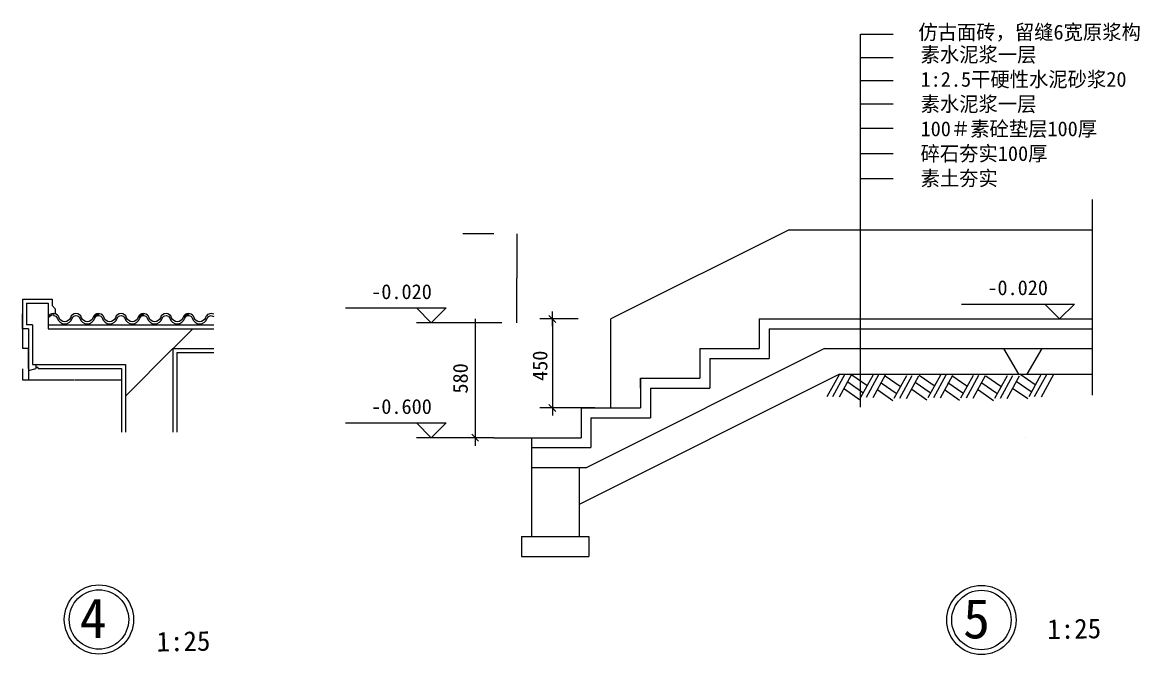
# Model space of a CAD drawing. Header units: metres. Extents: x -2092 to 57740, y -16481 to 10701.
# Drawn here: x 52099 to 57740, y 1922 to 5116 of the extents above; entities that cross this region are included whole.
import ezdxf

# ---------------------------------------------------------------- set-up
doc = ezdxf.new("R2010")
doc.units = ezdxf.units.M
for name, color, linetype in [('2', 2, 'Continuous'), ('D', 4, 'Continuous'), ('DIM2', 3, 'Continuous'), ('E-WALL', 7, 'Continuous'), ('E-X', 2, 'Continuous'), ('HZ', 3, 'Continuous'), ('PUB_HATCH', 5, 'Continuous'), ('标注', 4, 'Continuous')]:
    doc.layers.add(name, color=color, linetype=linetype)
doc.dimstyles.get("Standard").update_dxf_attribs({"dimtxt": 2.5, "dimasz": 2.5, "dimexe": 1.25, "dimexo": 0.625, "dimtad": 1, "dimcen": 2.5, "dimazin": 3, "dimtfac": 1, "dimtmove": 0, "dimatfit": 3})

# ---------------------------------------------------------------- blocks, each defined once
blk = doc.blocks.new('_DIMX')
blk.add_line((-150, 0), (150, 0))
blk.add_lwpolyline([(-70, -70), (70, 70)])
blk = doc.blocks.new('*D127')
for p, q in [((52129.26, 3358.17), (52129.26, 3310.12)), ((52599.26, 3368.17), (52599.26, 3310.12)), ((52129.51, 3310.12), (52362.76, 3310.12)), ((52365.76, 3310.12), (52599.01, 3310.12))]:
    blk.add_line(p, q)
at = {"layer": 'Defpoints'}
for p in [(52129.26, 3358.17), (52599.26, 3368.17), (52129.26, 3310.12)]:
    blk.add_point(p, dxfattribs=at)
at = {"layer": 'DIM2', "insert": (52364.26, 3310.12), "char_height": 1, "attachment_point": 5}
blk.add_mtext('470', dxfattribs=at)
blk = doc.blocks.new('*D128')
for p, q in [((52099.26, 3568.17), (52099.26, 3468.17)), ((52113.26, 3468.17), (52099.01, 3468.17)), ((52129.51, 3468.17), (52115.26, 3468.17)), ((52129.26, 3368.17), (52129.26, 3468.17))]:
    blk.add_line(p, q)
at = {"layer": 'Defpoints'}
for p in [(52099.26, 3568.17), (52129.26, 3468.17), (52129.26, 3368.17)]:
    blk.add_point(p, dxfattribs=at)
at = {"layer": 'DIM2', "insert": (52114.26, 3468.17), "char_height": 1, "attachment_point": 5}
blk.add_mtext('30', dxfattribs=at)
blk = doc.blocks.new('*D129')
for p, q in [((52099.26, 3718.17), (52099.26, 3643.17)), ((52099.01, 3643.17), (52098.76, 3643.17)), ((52099.26, 3568.17), (52099.26, 3643.17)), ((52099.26, 3643.17), (52099.26, 3643.17)), ((52099.51, 3643.17), (52099.76, 3643.17))]:
    blk.add_line(p, q)
at = {"layer": 'Defpoints'}
for p in [(52099.26, 3718.17), (52099.26, 3643.17), (52099.26, 3568.17)]:
    blk.add_point(p, dxfattribs=at)
at = {"layer": 'DIM2', "insert": (52099.26, 3644.295), "char_height": 1, "attachment_point": 5}
blk.add_mtext('0', dxfattribs=at)
blk = doc.blocks.new('*D196')
for p, q in [((52099.26, 3365.5), (52099.26, 3310.12)), ((52129.26, 3358.17), (52129.26, 3310.12)), ((52099.51, 3310.12), (52113.26, 3310.12)), ((52115.26, 3310.12), (52129.01, 3310.12))]:
    blk.add_line(p, q)
at = {"layer": 'Defpoints'}
for p in [(52099.26, 3365.5), (52129.26, 3358.17), (52099.26, 3310.12)]:
    blk.add_point(p, dxfattribs=at)
at = {"layer": 'DIM2', "insert": (52114.26, 3310.12), "char_height": 1, "attachment_point": 5}
blk.add_mtext('30', dxfattribs=at)
blk = doc.blocks.new('*D271')
for p, q in [((54594.76, 4048.27), (54594.76, 3823.27)), ((54594.51, 3823.27), (54594.26, 3823.27)), ((54594.76, 3598.27), (54594.76, 3823.27)), ((54594.76, 3823.27), (54594.76, 3823.27)), ((54595.01, 3823.27), (54595.26, 3823.27))]:
    blk.add_line(p, q)
at = {"layer": 'Defpoints'}
for p in [(54594.76, 4048.27), (54594.76, 3823.27), (54594.76, 3598.27)]:
    blk.add_point(p, dxfattribs=at)
at = {"layer": 'DIM2', "insert": (54594.76, 3824.395), "char_height": 1, "attachment_point": 5}
blk.add_mtext('0', dxfattribs=at)

msp = doc.modelspace()

# ---------------------------------------------------------------- hatches: boundary and pattern name
at = {"layer": 'DIM2'}
h = msp.add_hatch(dxfattribs=at)
h.set_pattern_fill('TRIANG', scale=200)
h.paths.add_polyline_path([(56331.1, 3338.27), (57500.33, 3338.27), (57500.33, 3468.27), (56331.1, 3468.27)])
h.paths.add_polyline_path([(56148.64, 3468.27), (54948.64, 2868.27), (54909.76, 2868.27), (54909.76, 2681.12), (56224.05, 3338.27), (56331.1, 3338.27), (56331.1, 3468.27)])
h = msp.add_hatch(dxfattribs=at)
h.set_pattern_fill('ANSI31', scale=500)
h.paths.add_polyline_path([(54909.76, 2868.27), (54669.76, 2868.27), (54669.76, 2518.27), (54909.76, 2518.27)])
h = msp.add_hatch(dxfattribs=at)
h.set_pattern_fill('AR-CONC', scale=10)
h.paths.add_polyline_path([(54959.76, 2418.27), (54959.76, 2518.27), (54619.76, 2518.27), (54619.76, 2418.27)])
at = {"layer": 'PUB_HATCH'}
h = msp.add_hatch(dxfattribs=at)
h.set_pattern_fill('AR-CONC', scale=30)
h.paths.add_polyline_path([(53064.8, 3568.17), (52229.26, 3568.17), (52229.26, 3698.17), (52119.26, 3698.17), (52119.26, 3588.17), (52149.26, 3588.17), (52149.26, 3388.17), (52619.26, 3388.17), (52619.26, 3046.9), (52859.26, 3046.9), (52859.26, 3468.17), (53064.8, 3468.17)])
h = msp.add_hatch(dxfattribs=at)
h.set_pattern_fill('ANSI31', scale=1000)
h.paths.add_polyline_path([(53064.8, 3568.17), (52229.26, 3568.17), (52229.26, 3698.17), (52119.26, 3698.17), (52119.26, 3588.17), (52149.26, 3588.17), (52149.26, 3388.17), (52619.26, 3388.17), (52619.26, 3046.9), (52859.26, 3046.9), (52859.26, 3468.17), (53064.8, 3468.17)])

# ---------------------------------------------------------------- linework, layer by layer
for p, q in [((54479.76, 4048.27), (54322.73, 4048.27)), ((54519.76, 3598.27), (54322.73, 3598.27)), ((54479.76, 3598.27), (54322.73, 3598.27))]:
    msp.add_line(p, q)
for centre in [(52485.58, 2099.78), (56941.11, 2097.24)]:
    msp.add_circle(centre, 150)
at = {"layer": '2'}
for points in [[(52460.56, 3625.27), (52460.56, 3634.55, 0.1), (52454.88, 3624.4, -0.73), (52398.06, 3624.4, 0.73), (52341.24, 3624.4, -0.73), (52284.42, 3624.4, 0.59), (52233.29, 3634.55), (52233.29, 3625.27, -0.3), (52256.01, 3640.03), (52256.01, 3635.03, -0.32), (52274.91, 3621.31, 0.73), (52350.75, 3621.31, -0.73), (52388.55, 3621.31, 0.73), (52464.38, 3621.31, -0.32), (52483.29, 3635.03), (52483.29, 3640.03, 0.3)], [(52687.83, 3625.27), (52687.83, 3634.55, 0.1), (52682.15, 3624.4, -0.73), (52625.33, 3624.4, 0.73), (52568.51, 3624.4, -0.73), (52511.69, 3624.4, 0.59), (52460.56, 3634.55), (52460.56, 3625.27, -0.3), (52483.29, 3640.03), (52483.29, 3635.03, -0.32), (52502.19, 3621.31, 0.73), (52578.02, 3621.31, -0.73), (52615.82, 3621.31, 0.73), (52691.66, 3621.31, -0.32), (52710.56, 3635.03), (52710.56, 3640.03, 0.3)], [(52915.1, 3625.27), (52915.1, 3634.55, 0.1), (52909.42, 3624.4, -0.73), (52852.6, 3624.4, 0.73), (52795.79, 3624.4, -0.73), (52738.97, 3624.4, 0.59), (52687.83, 3634.55), (52687.83, 3625.27, -0.3), (52710.56, 3640.03), (52710.56, 3635.03, -0.32), (52729.46, 3621.31, 0.73), (52805.29, 3621.31, -0.73), (52843.1, 3621.31, 0.73), (52918.93, 3621.31, -0.32), (52937.83, 3635.03), (52937.83, 3640.03, 0.3)]]:
    msp.add_lwpolyline(points, format="xyb", close=True, dxfattribs=at)
msp.add_lwpolyline([(53064.8, 3641.89, 0.46), (53023.06, 3624.4, -0.73), (52966.24, 3624.4, 0.59), (52915.1, 3634.55), (52915.1, 3625.27, -0.3), (52937.83, 3640.03), (52937.83, 3635.03, -0.32), (52956.73, 3621.31, 0.73), (53032.57, 3621.31, -0.54), (53064.8, 3629.89, -0.54)], format="xyb", dxfattribs=at)
at = {"layer": 'D'}
for centre in [(52485.58, 2099.78), (56941.11, 2097.24)]:
    msp.add_circle(centre, 175, dxfattribs=at)
at = {"layer": 'DIM2'}
for p, q in [((56331.1, 3172.11), (56331.1, 5056.53)), ((56331.1, 5056.53), (56496.17, 5056.53)), ((56331.1, 4938.29), (56496.17, 4938.29)), ((56331.1, 4821.99), (56496.17, 4821.99)), ((56331.1, 4704.5), (56496.17, 4704.5)), ((56331.1, 4581.2), (56496.17, 4581.2)), ((56331.1, 4454.02), (56496.17, 4454.02)), ((56331.1, 4326.84), (56496.17, 4326.84)), ((57500.33, 4220.64), (57500.33, 3232.38)), ((55969.76, 4068.27), (55069.76, 3618.27)), ((55969.76, 4068.27), (57500.33, 4068.27)), ((54385.23, 3619.19), (54385.23, 2976.36)), ((54905.8, 3618.27), (54712.31, 3618.27)), ((54774.81, 3618.02), (54774.81, 3168.52)), ((55069.76, 3168.27), (55069.76, 3618.27)), ((55819.76, 3618.27), (55819.76, 3468.27)), ((55819.76, 3618.27), (57500.33, 3618.27)), ((55869.76, 3568.27), (57500.33, 3568.27)), ((55869.76, 3568.27), (55869.76, 3418.27)), ((56148.64, 3468.27), (54948.64, 2868.27)), ((55519.76, 3468.27), (55819.76, 3468.27)), ((55519.76, 3468.27), (55519.76, 3318.27)), ((56148.64, 3468.27), (57500.33, 3468.27)), ((55569.76, 3418.27), (55869.76, 3418.27)), ((55569.76, 3418.27), (55569.76, 3268.27)), ((56224.05, 3338.27), (54909.76, 2681.12)), ((56224.05, 3338.27), (56161.21, 3224.86)), ((56251.57, 3338.27), (56188.72, 3224.86)), ((56285.56, 3336.65), (56222.71, 3223.25)), ((56224.05, 3338.27), (57500.33, 3338.27)), ((56286.38, 3336.23), (56362.46, 3282.85)), ((56394, 3335.04), (56331.16, 3221.63)), ((56421.52, 3335.04), (56358.67, 3221.63)), ((56455.51, 3333.42), (56392.66, 3220.01)), ((56454.71, 3331.37), (56530.79, 3278)), ((56562.33, 3330.18), (56499.49, 3216.78)), ((56589.85, 3330.18), (56527, 3216.78)), ((56623.84, 3328.57), (56560.99, 3215.16)), ((56626.28, 3334.61), (56702.35, 3281.24)), ((56733.9, 3333.42), (56671.05, 3220.01)), ((56761.42, 3333.42), (56698.57, 3220.01)), ((56795.41, 3331.8), (56732.56, 3218.39)), ((56791.38, 3332.99), (56867.45, 3279.62)), ((56898.99, 3331.8), (56836.15, 3218.39)), ((56926.51, 3331.8), (56863.66, 3218.39)), ((56960.5, 3330.18), (56897.65, 3216.78)), ((56962.94, 3331.37), (57039.02, 3278)), ((57070.56, 3330.18), (57007.72, 3216.78)), ((57098.08, 3330.18), (57035.23, 3216.78)), ((57132.07, 3328.57), (57069.22, 3215.16)), ((57135.83, 3339.89), (57211.9, 3286.51)), ((57243.45, 3338.7), (57180.6, 3225.29)), ((57270.96, 3338.7), (57208.11, 3225.29)), ((57304.95, 3337.08), (57242.1, 3223.67)), ((55219.76, 3318.27), (55219.76, 3168.27)), ((55219.76, 3268.27), (55219.76, 3318.27)), ((55219.76, 3318.27), (55519.76, 3318.27)), ((56266.96, 3300.64), (56343.03, 3247.27)), ((56435.29, 3295.79), (56511.36, 3242.42)), ((56606.86, 3299.03), (56682.93, 3245.65)), ((56771.95, 3297.41), (56848.03, 3244.04)), ((56943.52, 3295.79), (57019.59, 3242.42)), ((57116.4, 3304.31), (57192.48, 3250.93)), ((55269.76, 3268.27), (55269.76, 3118.27)), ((55269.76, 3268.27), (55569.76, 3268.27)), ((56249.16, 3265.06), (56325.23, 3211.69)), ((56417.49, 3260.21), (56493.56, 3206.84)), ((56589.06, 3263.45), (56665.13, 3210.07)), ((56754.15, 3261.83), (56830.22, 3208.45)), ((56925.72, 3260.21), (57001.79, 3206.84)), ((57098.6, 3268.72), (57174.67, 3215.35)), ((54988.48, 3168.27), (54712.31, 3168.27)), ((54919.76, 3168.27), (55219.76, 3168.27)), ((54919.76, 3168.27), (54919.76, 3018.27)), ((54969.76, 3118.27), (54969.76, 2968.27)), ((54969.76, 3118.27), (55269.76, 3118.27)), ((54453.15, 3018.27), (54088.66, 3018.27)), ((54479.76, 3018.27), (54322.73, 3018.27)), ((54479.76, 3018.27), (54919.76, 3018.27)), ((54669.76, 3018.27), (54669.76, 2868.27)), ((54669.76, 3018.27), (54919.76, 3018.27)), ((54669.76, 2968.27), (54969.76, 2968.27)), ((54669.76, 2868.27), (54948.64, 2868.27)), ((54669.76, 2868.27), (54669.76, 2518.27)), ((54909.76, 2868.27), (54909.76, 2518.27)), ((54619.76, 2518.27), (54619.76, 2418.27)), ((54619.76, 2518.27), (54959.76, 2518.27)), ((54959.76, 2518.27), (54959.76, 2418.27)), ((54619.76, 2418.27), (54959.76, 2418.27))]:
    msp.add_line(p, q, dxfattribs=at)
at = {"layer": 'E-WALL'}
for p, q in [((52119.26, 3698.17), (52119.26, 3588.17)), ((52119.26, 3698.17), (52229.26, 3698.17)), ((52229.26, 3698.17), (52229.26, 3568.17)), ((52149.26, 3588.17), (52119.26, 3588.17)), ((52149.26, 3588.17), (52149.26, 3388.17)), ((52229.26, 3568.17), (53064.8, 3568.17)), ((52859.26, 3468.17), (52859.26, 3046.9)), ((52859.26, 3468.17), (53064.8, 3468.17)), ((52149.26, 3388.17), (52619.26, 3388.17)), ((52619.26, 3388.17), (52619.26, 3046.9))]:
    msp.add_line(p, q, dxfattribs=at)
at = {"layer": 'E-X'}
for p, q in [((52099.26, 3718.17), (52249.26, 3718.17)), ((52099.26, 3718.17), (52099.26, 3568.17)), ((52249.26, 3718.17), (52249.26, 3685.85)), ((52249.26, 3685.85), (52265.3, 3669.82)), ((52265.3, 3669.82), (52265.3, 3643.55)), ((52129.26, 3568.17), (52099.26, 3568.17)), ((52129.26, 3568.17), (52129.26, 3358.17)), ((52229.26, 3588.17), (53064.8, 3588.17)), ((52879.26, 3448.17), (53064.8, 3448.17)), ((52879.26, 3448.17), (52879.26, 3046.9)), ((52169.26, 3368.17), (52169.26, 3388.17)), ((52129.26, 3358.17), (52169.26, 3368.17)), ((52179.26, 3373.17), (52169.26, 3373.17)), ((52179.26, 3368.17), (52179.26, 3373.17)), ((52179.26, 3368.17), (52599.26, 3368.17)), ((52599.26, 3368.17), (52599.26, 3046.9))]:
    msp.add_line(p, q, dxfattribs=at)
at = {"layer": 'PUB_HATCH'}
msp.add_line((57163.74, 3018.9), (57163.74, 3018.9), dxfattribs=at)
at = {"layer": '标注'}
for p, q in [((53730.18, 3673.27), (54088.66, 3673.27)), ((54088.66, 3673.27), (54238.66, 3673.27)), ((54163.66, 3598.27), (54088.66, 3673.27)), ((54238.66, 3673.27), (54163.66, 3598.27)), ((56841.04, 3693.27), (57261.04, 3693.27)), ((57261.04, 3693.27), (57411.04, 3693.27)), ((57336.04, 3618.27), (57261.04, 3693.27)), ((57411.04, 3693.27), (57336.04, 3618.27)), ((54453.15, 3598.27), (54088.66, 3598.27)), ((53730.18, 3093.27), (54088.66, 3093.27)), ((54163.66, 3018.27), (54088.66, 3093.27)), ((54088.66, 3093.27), (54238.66, 3093.27)), ((54238.66, 3093.27), (54163.66, 3018.27))]:
    msp.add_line(p, q, dxfattribs=at)

# ---------------------------------------------------------------- block references
at = {"layer": 'DIM2', "xscale": 0.25, "yscale": 0.25, "zscale": 0.25}
for p, rotation in [((54774.81, 3618.27), 90), ((54774.81, 3168.27), 270), ((54385.23, 3018.27), 270)]:
    msp.add_blockref('_DIMX', p, dxfattribs=dict(at, rotation=rotation))

# ---------------------------------------------------------------- texts
for s, p in [('         仿古面砖，留缝6宽原浆构', (56163.41, 5029.2)), ('         素水泥浆一层', (56174.76, 4915.94)), ('         1:2.5干硬性水泥砂浆20', (56174.76, 4790.94)), ('         素水泥浆一层', (56174.76, 4665.94)), ('         100＃素砼垫层100厚', (56174.76, 4540.94)), ('         碎石夯实100厚', (56174.76, 4415.94)), ('         素土夯实', (56174.76, 4290.94))]:
    msp.add_text(s, height=75).set_placement(p)
at = {"layer": '2'}
for s, p in [('4', (52388.32, 2007.07)), ('5', (56848.61, 2004.53))]:
    msp.add_text(s, height=200, dxfattribs=at).set_placement(p)
at = {"layer": 'DIM2'}
for s, p in [('450', (54749.68, 3304.95)), ('580', (54347.73, 3241.13))]:
    msp.add_text(s, height=75, rotation=90, dxfattribs=at).set_placement(p)
at = {"layer": 'HZ'}
for p in [(57274.38, 2000.69), (52776.98, 1937.78)]:
    msp.add_text('1:25', height=100, rotation=1, dxfattribs=at).set_placement(p)
at = {"layer": '标注'}
for s, p in [('-0.020', (53860.18, 3718.27)), ('-0.020', (56971.04, 3738.27)), ('-0.600', (53860.18, 3138.27))]:
    msp.add_text(s, height=75, dxfattribs=at).set_placement(p)

# ---------------------------------------------------------------- dimensions: what is measured, and where the dimension line sits
at = {"layer": 'DIM2'}
for base, p1, p2, picture, middle in [((54594.76, 3823.27), (54594.76, 4048.27), (54594.76, 3598.27), '*D271', (54594.76, 3824.395)), ((52099.26, 3643.17), (52099.26, 3568.17), (52099.26, 3718.17), '*D129', (52099.26, 3644.295)), ((52129.26, 3468.17), (52129.26, 3368.17), (52099.26, 3568.17), '*D128', (52114.26, 3468.17)), ((52099.26, 3310.12), (52099.26, 3365.5), (52129.26, 3358.17), '*D196', (52114.26, 3310.12)), ((52129.26, 3310.12), (52129.26, 3358.17), (52599.26, 3368.17), '*D127', (52364.26, 3310.12))]:
    dim = msp.add_linear_dim(base=base, p1=p1, p2=p2, dimstyle='Standard', dxfattribs=at)
    dim.commit()
    dim.dimension.update_dxf_attribs({"geometry": picture, "text_midpoint": middle})

doc.saveas('drawing.dxf')
